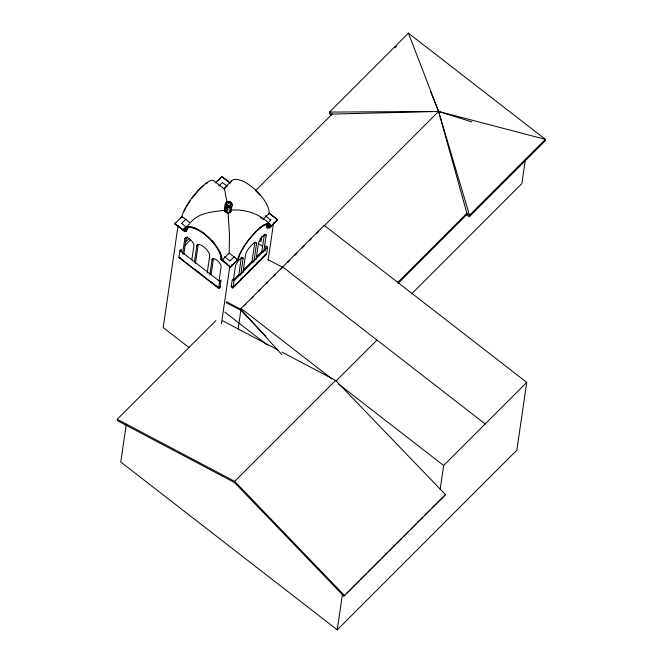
<?xml version="1.0" encoding="UTF-8"?>
<svg xmlns="http://www.w3.org/2000/svg" width="663" height="663" viewBox="0 0 663 663"><rect width="100%" height="100%" fill="white"/><g stroke="black" fill="none" stroke-linecap="round" stroke-linejoin="round"><path stroke-width="0.99" d="M221.227 258.04L220.994 259.722L230.467 267.065L222.088 260.261L229.207 253.133L229.464 234.951L228.072 212.127M126.31 424.171L120.782 462.02L337.26 629.85L516.858 450.169L526.737 382.402L324.19 225.362L241.117 308.477L238.133 328.923M188.35 226.97A24.432 10.061 45 0 0 185.963 228.097L184.239 231.221L174.767 223.879L181.935 216.478A25.575 6.837 -52.2 0 1 197.98 190.637A25.575 6.837 -52.2 0 1 214.447 181.355L224.542 189.212L227.102 202.646M178.123 225.321L163.206 327.572L189.112 347.652M186.402 227.235L181.587 223.348M180.974 251.915L181.389 249.089L179.93 250.548L178.902 257.567L218.691 288.388L220.083 286.905L218.624 288.364L219.652 281.344L221.111 279.885L220.083 286.905M179.4 257.924L179.482 257.368L183.576 260.542M184.239 231.221L185.416 228.644A24.432 10.061 45 0 1 204.262 234.205A24.432 10.061 45 0 1 220.738 256.026L221.119 258.893L221.666 258.346L220.994 259.722M181.198 228.205L185.176 231.288L186.361 228.503A23.86 9.829 45 0 1 191.93 227.442M188.358 227.102A23.86 9.829 45 0 0 186.916 227.956L185.176 231.288M182.607 253.888L184.844 238.581L186.303 237.122L183.775 254.468M184.596 230.169L186.121 231.346L187.314 228.362A23.288 9.589 45 0 1 191.889 227.21M187.861 227.815L186.121 231.346M191.822 259.904L193.911 245.608A5.95 2.453 45 0 0 189.8 239.202A5.95 2.453 45 0 0 184.844 238.581M194.408 261.968L196.737 245.965L198.204 244.506L195.428 263.509M207.212 273.015L209.69 256.009A8.503 3.506 45 0 0 203.823 246.86A8.503 3.506 45 0 0 196.737 245.965M217.613 181.016L221.923 176.466L230.343 182.996A25.575 10.533 45 0 1 251.459 186.51A25.575 10.533 45 0 1 269.203 213.121L277.623 219.652L269.568 227.939L268.921 227.442L268.772 224.906M218.815 186.212L222.495 182.416M209.806 274.979L212.044 259.672L213.503 258.214L211.124 274.54M224.832 208.472L225.544 203.591L224.832 208.472A3.398 2.967 8.3 0 0 225.221 211.439L226.108 206.367L225.221 211.439M226.431 205.513L226.149 207.469L225.055 208.638M226.597 212.442L227.484 207.378L226.597 212.442A3.398 2.967 8.3 0 0 229.97 212.218L230.683 207.337L231.768 206.176A3.398 2.967 8.3 0 0 231.387 203.209L229.837 202.389M219.022 280.988L221.111 266.7A5.95 2.453 45 0 0 217 260.294A5.95 2.453 45 0 0 212.044 259.672M229.746 212.061L230.459 207.179C233.343 203.069 231.039 212.069 229.97 212.218M218.691 288.388L218.773 287.833L213.859 284.029M231.122 208.936L231.412 206.989M224.276 256.598L229.945 260.841M221.434 323.768L229.788 266.509M231.246 286.474L232.265 279.454L233.998 280.789L232.97 287.817L231.246 286.474L232.638 287.85L265.954 254.045L264.512 255.487M233.368 280.441L235.456 266.153A5.95 1.591 -52.2 0 1 239.716 259.424A5.95 1.591 -52.2 0 1 243.122 258.479L240.744 274.805M232.638 287.85L235.614 284.402M233.293 280.068L238.871 274.49L241.398 257.136L243.122 258.479M242.931 272.634L245.559 254.633A8.503 2.271 -52.2 0 1 251.642 245.02A8.503 2.271 -52.2 0 1 256.515 243.669L253.888 261.67M243.246 270.098L252.015 261.33L254.791 242.326L256.515 243.669M256.084 259.457L258.462 243.13A5.95 1.591 -52.2 0 1 262.722 236.401A5.95 1.591 -52.2 0 1 266.136 235.456L263.75 251.783M261.694 236.558L260.949 241.664L259.432 240.495M256.299 257.045L261.877 251.468L264.413 234.114M266.758 224.774L266.816 227.716L267.462 228.221L267.404 225.279A23.288 6.224 -52.2 0 0 266.161 224.343M267.761 224.84L267.869 227.575L268.515 228.08L268.416 225.345A23.86 6.381 -52.2 0 0 265.009 224.624M265.183 250.556L265.871 245.832L267.595 247.175L266.576 254.194L232.97 287.817M269.568 227.939L269.418 225.412A24.432 6.531 -52.2 0 0 255.669 232.224A24.432 6.531 -52.2 0 0 239.542 255.305L238.481 259.051L230.467 267.065M267.91 222.975L270.852 219.909M268.101 260.493L273.62 222.66M337.26 629.85L342.481 594.048M398.057 283.399L466.694 214.729L466.909 213.262L438.599 111.45L408.408 33.15L329.511 112.08L329.304 113.539L331.243 115.047M466.694 214.729L469.288 216.735L469.495 215.276L438.599 111.45L430.577 91.502M440.215 489.153L443.663 465.517L526.737 382.402M525.303 160.073L521.88 183.568L411.491 294.016M539.972 146.009L540.188 144.551M190.894 222.229C198.859 212.508 213.237 211.704 224.914 210.32M215.516 182.88L221.923 176.466M174.767 223.879L175.869 222.785M180.518 218.127L181.894 216.76L182.54 217.257M181.563 223.481L185.947 219.097M223.812 188.615L231.735 180.684M174.808 223.605L183.228 230.136L189.643 223.721M224.649 188.698L226.075 187.273M184.364 230.401L184.911 229.854M185.333 230.21L185.88 229.663M186.311 230.028L186.858 229.481M185.996 238.448L187.389 237.047M185.632 241.879L189.112 238.39M184.546 245.782L190.397 239.931M395.049 47.769L396.507 46.302M255.495 190.729L332.105 114.086L438.599 111.45L545.384 139.354L545.168 140.813L469.288 216.735M262.797 219.536L269.203 213.121M222.047 260.534L222.594 259.987L224.152 261.197M268.614 213.95L269.161 213.395L277.582 219.925M229.92 260.973L234.304 256.589M230.509 266.791L237.627 259.664A25.575 6.837 -52.2 0 1 255.752 231.669A25.575 6.837 -52.2 0 1 270.504 226.779L277.623 219.652M218.409 288.198L219.867 286.739M220.141 286.491L218.682 287.957L178.96 257.161M233.998 280.789L267.595 247.175M240.669 279.347L243.561 276.454M248.617 271.391L251.509 268.498M256.564 263.443L259.457 260.551M233.028 287.402L266.634 253.78M281.941 352.078L335.602 380.429L445.495 494.639L343.857 596.17L234.528 482.548L117.633 420.773L117.202 419.289L215.906 320.527M244.49 305.651L245.948 304.193M251.783 298.35L253.241 296.891M259.084 291.049L260.542 289.59M266.377 283.747L267.835 282.289M273.678 276.446L275.137 274.988M280.971 269.145L282.43 267.686M287.543 262.573L289.731 260.385M294.836 255.272L297.032 253.084M302.137 247.979L304.325 245.782M309.43 240.677L311.627 238.481M316.732 233.376L318.92 231.18M324.025 226.075L438.599 111.45L471.923 121.917M397.535 282.67L466.909 213.262L469.495 215.276L545.384 139.354L408.408 33.15M117.202 419.289L234.694 481.379L335.602 380.429M336.158 380.869L376.965 340.044M343.857 596.17L345.315 594.711M346.782 593.244L359.213 580.805M360.672 579.346L366.523 573.495M367.982 572.028L380.413 559.597M381.88 558.13L387.722 552.279M389.189 550.812L395.04 544.961M396.499 543.503L401.621 538.381M403.079 536.914L408.93 531.063M410.389 529.604L416.24 523.753M417.707 522.287L422.82 517.165M425.016 514.969L430.138 509.847M431.596 508.388L445.495 494.639M226 202.944L226.638 202.414A3.398 2.967 8.3 0 1 227.417 202.074M229.133 202.058L229.083 201.56L229.133 202.058A2.271 1.972 8.3 0 1 230.674 205.14A2.271 1.972 8.3 0 1 226.862 204.95A2.271 1.972 8.3 0 1 228.536 202M438.599 111.45L329.511 112.08L332.105 114.086M230.848 210.096C245.484 209.077 259.971 213.668 270.148 224.533M267.885 259.523L282.537 267.214M226.34 301.698L240.835 309.298L281.792 354.606M226.564 302.784L241.025 310.359L265.855 336.282M222.652 320.743L278.294 350.147M230.459 207.179L230.683 207.337A3.398 2.967 8.3 0 1 227.31 207.56L225.934 206.558A3.398 2.967 8.3 0 1 225.544 203.591M229.125 207.27L230.5 208.273M225.395 211.248L226.771 212.251M221.89 176.748L229.854 182.922M222.47 182.557L227.31 186.303M265.183 215.674L270.827 220.05M269.045 226.613L269.692 227.119M268.026 226.506L268.672 227.003M267.007 226.39L267.661 226.895M264.985 234.561L266.136 235.456M260.145 238.448L261.653 239.616M258.446 243.404L262.482 246.528M282.653 266.924L485.2 423.964M261.877 251.468L263.029 252.354M252.015 261.33L253.167 262.225M181.935 216.478L190.347 223.008M229.207 253.133L237.627 259.664M236.94 259.44L237.586 259.937M231.462 264.918L232.108 265.424M178.016 225.735L179.607 226.97M221.069 259.117L223.381 260.907M225.702 262.705L227.243 263.899M238.871 274.49L240.023 275.377M231.304 286.06L233.152 287.634M179.93 250.548L219.652 281.344M195.85 270.065L202.406 275.145M210.585 281.485L212.226 282.761M241.117 308.477L331.782 378.772M338.345 383.869L443.663 465.517M224.873 312.14L267.305 345.042M234.694 481.379L344.594 595.589M260.783 217.273L261.429 218.765M220.854 255.247L221.102 257.111M231.055 209.094A3.398 2.967 8.3 0 1 227.401 212.997A3.398 2.967 8.3 0 1 225.246 208.132M231.105 208.779A3.398 2.967 8.3 0 1 231.055 211.049M225.926 207.304A3.398 2.967 8.3 0 1 226.705 206.955M229.837 202.298A2.834 2.47 8.3 0 1 230.923 206.143A2.834 2.47 8.3 0 1 226.439 205.928A2.834 2.47 8.3 0 1 227.674 202.19M183.228 230.136A25.575 10.533 45 0 1 204.345 233.649A25.575 10.533 45 0 1 222.088 260.261M184.19 211.298A24.432 6.531 -52.2 0 1 185.93 207.751M186.8 206.193A24.432 6.531 -52.2 0 1 190.43 200.508M192.212 198.046A24.432 6.531 -52.2 0 1 203.814 185.516M205.969 183.842A24.432 6.531 -52.2 0 1 207.312 182.947M255.926 191.002A24.432 10.061 45 0 1 260.087 195.436M192.85 227.624A23.86 9.829 45 0 1 195.85 228.594M202.488 232.265A23.86 9.829 45 0 1 204.013 233.359M211.986 240.636A23.86 9.829 45 0 1 213.279 242.111M219.685 251.981A23.86 9.829 45 0 1 220.63 254.468M259.448 227.973A23.86 6.381 -52.2 0 1 260.832 226.928M262.142 226.042A23.86 6.381 -52.2 0 1 264.355 224.873M227.666 209.707L228.229 209.815L227.691 209.649M228.553 203.649L229.108 203.756L228.553 203.649M226.597 206.781A3.398 2.967 8.3 0 0 232.067 205.082A3.398 2.967 8.3 0 0 227.467 201.726A3.398 2.967 8.3 0 0 226.597 206.781M227.036 205.853A2.834 2.47 8.3 0 0 231.586 204.444A2.834 2.47 8.3 0 0 227.749 201.643A2.834 2.47 8.3 0 0 227.036 205.853M227.426 205.207A2.271 1.972 8.3 0 0 231.072 204.071A2.271 1.972 8.3 0 0 227.997 201.834A2.271 1.972 8.3 0 0 227.426 205.207"/></g></svg>
